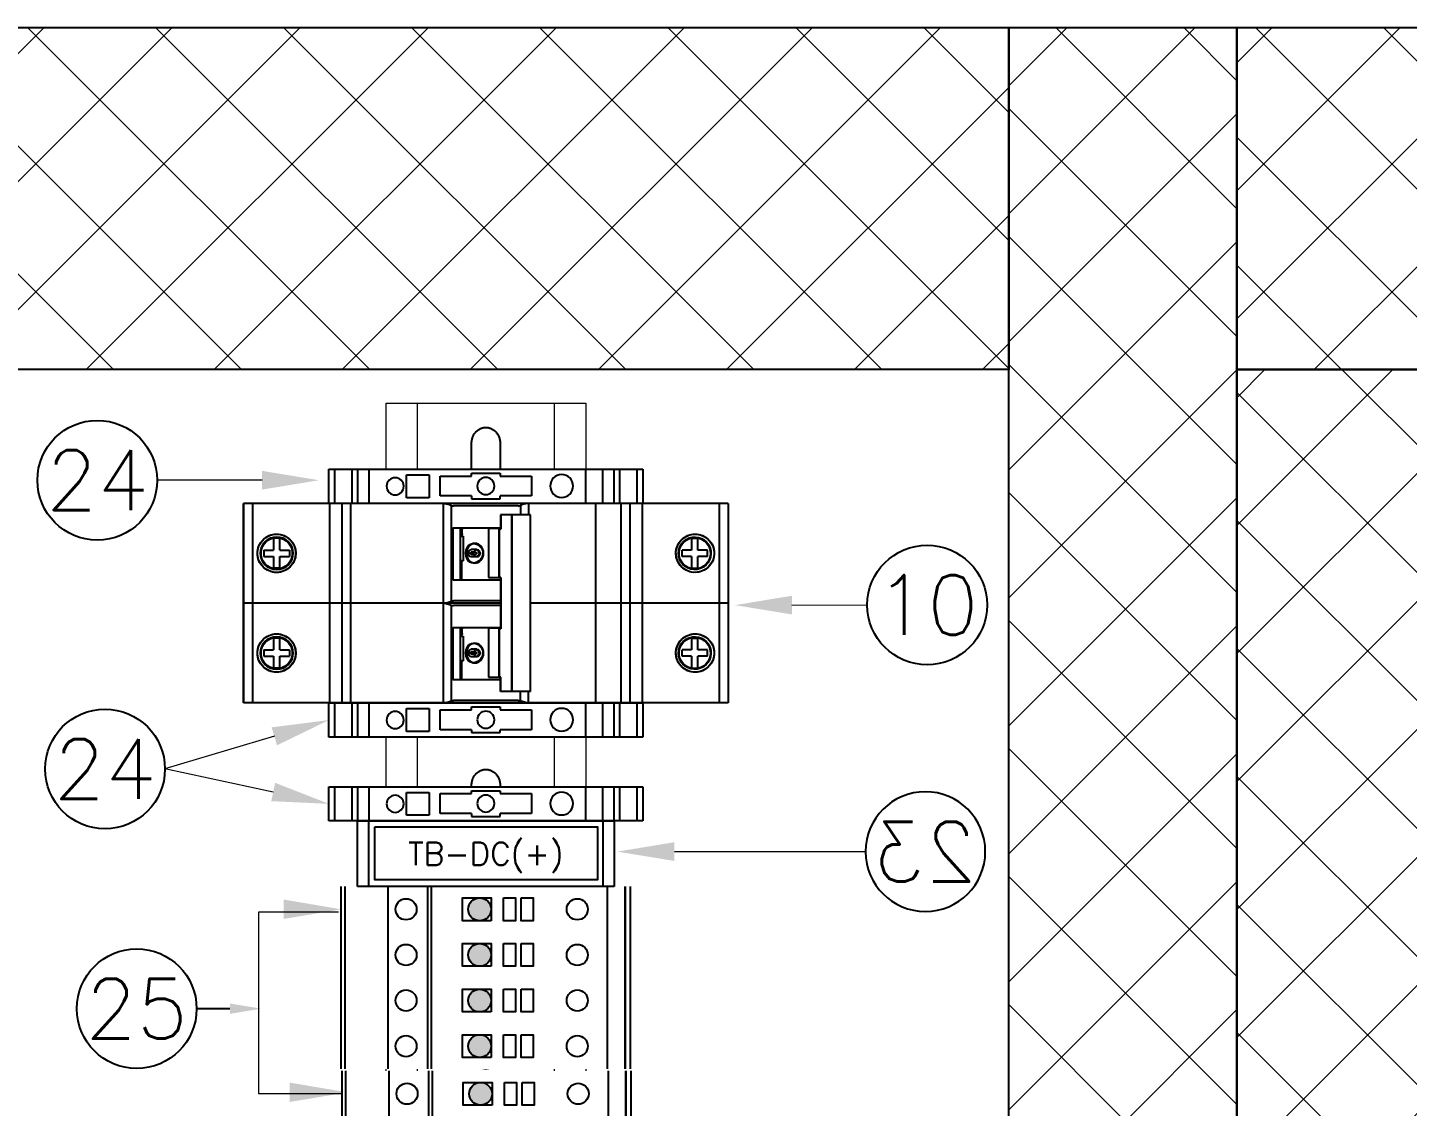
# Model space of a CAD drawing. Header units: millimetres. Extents: x 2205 to 3814, y 620 to 2277.
# Drawn here: x 3064.4 to 3306.3, y 1649.8 to 1839 of the extents above; entities that cross this region are included whole.
import ezdxf
from ezdxf import colors
from ezdxf.entities.mleader import LeaderData, LeaderLine
from ezdxf.enums import TextEntityAlignment as Align
from ezdxf.math import Vec2, Vec3

# ---------------------------------------------------------------- set-up
doc = ezdxf.new("R2010")
doc.units = ezdxf.units.MM
doc.set_wipeout_variables(frame=1)
doc.linetypes.add('Continuo', pattern=[0])
for name, color, linetype, lineweight in [('EL-achurados', 7, 'Continuous', 9), ('EL-componentes', 7, 'Continuous', 25), ('EL-Cotas', 7, 'Continuous', 18)]:
    doc.layers.add(name, color=color, linetype=linetype, lineweight=lineweight)
doc.styles.add('ROMANS', font='romans.shx', dxfattribs={"height": 14})
doc.styles.get("Standard").update_dxf_attribs({"font": 'arial.ttf'})

# ---------------------------------------------------------------- blocks, each defined once
blk = doc.blocks.new('*U30')
blk.add_wipeout([(1.79, 48.55), (243.43, 48.55), (243.43, 13.55), (1.79, 13.55)])
for points in [[(1.78, 48.55), (243.44, 48.55), (243.44, 13.55), (1.78, 13.55)], [(1.79, 43.05), (243.43, 43.05), (243.43, 19.05), (1.79, 19.05), (1.79, 31.05)]]:
    blk.add_lwpolyline(points, close=True)
at = {"layer": 'EL-componentes', "color": 7, "linetype": 'Continuous', "lineweight": 25}
for points in [[(15.76, 33.55), (12.29, 33.55), (8.82, 33.55), (6.04, 33.55), (6.04, 31.05), (6.04, 28.55), (8.82, 28.55), (12.29, 28.55), (15.76, 28.55), (17.37, 28.55), (18.17, 29.8), (18.97, 31.05), (18.17, 32.3), (17.37, 33.55), (15.76, 33.55)], [(35.76, 33.55), (32.29, 33.55), (28.82, 33.55), (26.04, 33.55), (26.04, 31.05), (26.04, 28.55), (28.82, 28.55), (32.29, 28.55), (35.76, 28.55), (37.37, 28.55), (38.17, 29.8), (38.97, 31.05), (38.17, 32.3), (37.37, 33.55), (35.76, 33.55)], [(55.76, 33.55), (52.29, 33.55), (48.82, 33.55), (46.04, 33.55), (46.04, 31.05), (46.04, 28.55), (48.82, 28.55), (52.29, 28.55), (55.76, 28.55), (57.37, 28.55), (58.17, 29.8), (58.97, 31.05), (58.17, 32.3), (57.37, 33.55), (55.76, 33.55)], [(75.76, 33.55), (72.29, 33.55), (68.82, 33.55), (66.04, 33.55), (66.04, 31.05), (66.04, 28.55), (68.82, 28.55), (72.29, 28.55), (75.76, 28.55), (77.37, 28.55), (78.17, 29.8), (78.97, 31.05), (78.17, 32.3), (77.37, 33.55), (75.76, 33.55)], [(95.76, 33.55), (92.29, 33.55), (88.82, 33.55), (86.04, 33.55), (86.04, 31.05), (86.04, 28.55), (88.82, 28.55), (92.29, 28.55), (95.76, 28.55), (97.37, 28.55), (98.17, 29.8), (98.97, 31.05), (98.17, 32.3), (97.37, 33.55), (95.76, 33.55)], [(115.76, 33.55), (112.29, 33.55), (108.82, 33.55), (106.04, 33.55), (106.04, 31.05), (106.04, 28.55), (108.82, 28.55), (112.29, 28.55), (115.76, 28.55), (117.37, 28.55), (118.17, 29.8), (118.97, 31.05), (118.17, 32.3), (117.37, 33.55), (115.76, 33.55)], [(135.76, 33.55), (132.29, 33.55), (128.82, 33.55), (126.04, 33.55), (126.04, 31.05), (126.04, 28.55), (128.82, 28.55), (132.29, 28.55), (135.76, 28.55), (137.37, 28.55), (138.17, 29.8), (138.97, 31.05), (138.17, 32.3), (137.37, 33.55), (135.76, 33.55)], [(155.76, 33.55), (152.29, 33.55), (148.82, 33.55), (146.04, 33.55), (146.04, 31.05), (146.04, 28.55), (148.82, 28.55), (152.29, 28.55), (155.76, 28.55), (157.37, 28.55), (158.17, 29.8), (158.97, 31.05), (158.17, 32.3), (157.37, 33.55), (155.76, 33.55)], [(175.76, 33.55), (172.29, 33.55), (168.82, 33.55), (166.04, 33.55), (166.04, 31.05), (166.04, 28.55), (168.82, 28.55), (172.29, 28.55), (175.76, 28.55), (177.37, 28.55), (178.17, 29.8), (178.97, 31.05), (178.17, 32.3), (177.37, 33.55), (175.76, 33.55)], [(195.76, 33.55), (192.29, 33.55), (188.82, 33.55), (186.04, 33.55), (186.04, 31.05), (186.04, 28.55), (188.82, 28.55), (192.29, 28.55), (195.76, 28.55), (197.37, 28.55), (198.17, 29.8), (198.97, 31.05), (198.17, 32.3), (197.37, 33.55), (195.76, 33.55)], [(215.76, 33.55), (212.29, 33.55), (208.82, 33.55), (206.04, 33.55), (206.04, 31.05), (206.04, 28.55), (208.82, 28.55), (212.29, 28.55), (215.76, 28.55), (217.37, 28.55), (218.17, 29.8), (218.97, 31.05), (218.17, 32.3), (217.37, 33.55), (215.76, 33.55)], [(235.76, 33.55), (232.29, 33.55), (228.82, 33.55), (226.04, 33.55), (226.04, 31.05), (226.04, 28.55), (228.82, 28.55), (232.29, 28.55), (235.76, 28.55), (237.37, 28.55), (238.17, 29.8), (238.97, 31.05), (238.17, 32.3), (237.37, 33.55), (235.76, 33.55)]]:
    blk.add_rational_spline(points, [1, 1, 1, 0.707107250279, 1, 0.707107250279, 1, 1, 1, 0.866024791583, 1, 0.866024791583, 1, 0.866024791583, 1], degree=2, knots=[0, 0, 0, 1, 1, 2.570795, 2.570795, 4.14159, 4.14159, 5.14159, 5.14159, 6.18879, 6.18879, 7.23599, 7.23599, 8.28319, 8.28319, 8.28319], dxfattribs=at)
blk = doc.blocks.new('1492-WFB424')
at = {"linetype": 'Continuous', "lineweight": 25}
blk.add_wipeout([(-25.34, 0), (-25.34, -8), (25.34, -8), (25.34, 0)], dxfattribs=at)
h = blk.add_hatch(color=1, dxfattribs=at)
h.dxf.hatch_style = 1
h.paths.add_polyline_path([(-3.08, -4, 1), (0.92, -4, 1)])
for p, q in [((-25.34, -8), (-25.34, 0)), ((-24.69, -8), (-24.69, 0)), ((-17.12, -8), (-17.12, 0)), ((-10.15, -8), (-10.15, 0)), ((-9.5, -8), (-9.5, 0)), ((21.35, -8), (21.35, 0)), ((24.41, -8), (24.41, 0)), ((24.46, -8), (24.46, 0)), ((25.34, -8), (25.34, 0))]:
    blk.add_line(p, q, dxfattribs=at)
for points in [[(0.92, -6), (-4.12, -6), (-4.12, -2), (0.92, -2)], [(3.12, -2), (5.21, -2), (5.21, -6), (3.12, -6)], [(6.21, -2), (8.29, -2), (8.29, -6), (6.21, -6)]]:
    blk.add_lwpolyline(points, close=True, dxfattribs=at)
for centre in [(-13.98, -4), (16.03, -4)]:
    blk.add_circle(centre, 1.85, dxfattribs=at)
at = {"color": 1, "linetype": 'Continuous', "lineweight": 25}
blk.add_circle((-1.08, -4), 2, dxfattribs=at)
blk = doc.blocks.new('1492-erl35')
at = {"color": 7, "linetype": 'Continuous', "lineweight": 20}
blk.add_wipeout([(0, -27.5), (6, -27.5), (6, 27.5), (0, 27.5)], dxfattribs=at).dxf.layer = 'EL-componentes'
at = {"layer": 'EL-componentes', "color": 7, "linetype": 'Continuous'}
for p, q in [((6, 27.5), (0, 27.5)), ((0, 27.5), (0, -27.5)), ((6, -27.5), (6, 27.5)), ((6, 26.5), (0, 26.5)), ((0, 23.5), (6, 23.5)), ((0, 22.5), (6, 22.5)), ((0, 20.5), (6, 20.5)), ((6, 17.5), (0, 17.5)), ((4.8, 8), (1.3, 8)), ((1.3, 8), (1.3, 2.5)), ((4.8, 2.5), (4.8, 8)), ((0.8, -2.5), (0.8, 2.5)), ((0.8, 2.5), (1.3, 2.5)), ((5.3, 2.5), (4.8, 2.5)), ((5.3, -2.5), (5.3, 2.5)), ((1.3, -2.5), (0.8, -2.5)), ((1.3, -2.5), (1.3, -8)), ((4.8, -8), (4.8, -2.5)), ((4.8, -8), (4.8, -2.5)), ((4.8, -2.5), (5.3, -2.5)), ((1.3, -8), (4.8, -8)), ((5, -9.91), (1, -9.91)), ((1, -9.91), (1, -13.91)), ((5, -13.91), (5, -9.91)), ((1, -13.91), (5, -13.91)), ((6, -20.5), (0, -20.5)), ((6, -22.5), (0, -22.5)), ((6, -23.5), (0, -23.5)), ((0, -26.5), (6, -26.5)), ((0, -27.5), (6, -27.5))]:
    blk.add_line(p, q, dxfattribs=at)
for centre, radius in [((3.05, 13.29), 2), ((3.05, 0), 1.5), ((3, -15.9), 1.5)]:
    blk.add_circle(centre, radius, dxfattribs=at)
blk = doc.blocks.new('1492-GM35')
at = {"linetype": 'Continuous'}
blk.add_wipeout([(-22.5, 0), (-22.5, -11.5), (22.5, -11.5), (22.5, 0)], dxfattribs=at).dxf.layer = 'EL-componentes'
at = {"layer": 'EL-componentes', "linetype": 'Continuous'}
for p, q in [((-22.5, -11.5), (-22.5, 0)), ((-22.5, 0), (22.5, 0)), ((-20.5, -11.5), (-20.5, 0)), ((20.5, 0), (20.5, -11.5)), ((22.5, 0), (22.5, -11.5)), ((22.5, -11.5), (-22.5, -11.5))]:
    blk.add_line(p, q, dxfattribs=at)
blk.add_lwpolyline([(-19.44, -1.03), (19.58, -1.03), (19.58, -10.35), (-19.44, -10.35)], close=True, dxfattribs=at)
blk = doc.blocks.new('S202 ABB')
at = {"color": 7, "linetype": 'Continuo', "lineweight": 25}
blk.add_wipeout([(-35, 42.5), (0, 42.5), (0, -42.5), (-35, -42.5)], dxfattribs=at).dxf.layer = 'EL-componentes'
at = {"layer": 'EL-componentes', "color": 7, "linetype": 'Continuo', "lineweight": 25}
for p, q in [((-35, 42.5), (-17.5, 42.5)), ((-35, 42.5), (-17.5, 42.5)), ((-17.5, 42.5), (-35, 42.5)), ((-35, -42.5), (-35, 42.5)), ((-17.5, -2.59), (-17.5, 42.5)), ((-17.5, 42.5), (0, 42.5)), ((-17.5, 42.5), (0, 42.5)), ((0, 42.5), (-17.5, 42.5)), ((-17.5, -2.59), (-17.5, 42.5)), ((0, -42.5), (0, 42.5)), ((-17.5, 40.89), (-35, 40.89)), ((-26.81, 38.9), (-26.81, 37.24)), ((-25.69, 38.9), (-26.81, 38.9)), ((-25.69, 38.9), (-25.69, 37.24)), ((0, 40.89), (-17.5, 40.89)), ((-9.31, 38.9), (-9.31, 37.24)), ((-8.19, 38.9), (-9.31, 38.9)), ((-8.19, 38.9), (-8.19, 37.24)), ((-26.81, 37.24), (-28.88, 37.24)), ((-28.88, 36.12), (-28.88, 37.24)), ((-23.62, 37.24), (-25.69, 37.24)), ((-23.62, 36.12), (-23.62, 37.24)), ((-9.31, 37.24), (-11.38, 37.24)), ((-11.38, 36.12), (-11.38, 37.24)), ((-6.12, 37.24), (-8.19, 37.24)), ((-6.12, 36.12), (-6.12, 37.24)), ((-28.88, 36.12), (-26.81, 36.12)), ((-26.81, 36.12), (-26.81, 34.45)), ((-25.69, 34.45), (-26.81, 34.45)), ((-25.69, 36.12), (-25.69, 34.45)), ((-25.69, 36.12), (-23.62, 36.12)), ((-11.38, 36.12), (-9.31, 36.12)), ((-9.31, 36.12), (-9.31, 34.45)), ((-8.19, 34.45), (-9.31, 34.45)), ((-8.19, 36.12), (-8.19, 34.45)), ((-8.19, 36.12), (-6.12, 36.12)), ((-17.5, 27.4), (-35, 27.4)), ((0, 27.4), (-17.5, 27.4)), ((-17.5, 25.24), (-35, 25.24)), ((0, 25.24), (-17.5, 25.24)), ((-17.5, 23.7), (-35, 23.7)), ((0, 23.7), (-17.5, 23.7)), ((-17.5, 7.49), (-35, 7.49)), ((0, 7.49), (-17.5, 7.49)), ((-17.86, 6.05), (-34.64, 6.05)), ((-34.57, 0), (-34.57, 5.68)), ((-30.91, 5.79), (-30.91, -2.59)), ((-21.76, 5.79), (-30.91, 5.79)), ((-21.76, 5.79), (-21.76, -2.59)), ((-17.93, 0), (-17.93, 5.68)), ((-0.36, 6.05), (-17.14, 6.05)), ((-17.07, 0), (-17.07, 5.68)), ((-13.41, 5.79), (-13.41, -2.59)), ((-4.26, 5.79), (-13.41, 5.79)), ((-4.26, 5.79), (-4.26, -2.59)), ((-0.43, 0), (-0.43, 5.68)), ((-21.76, 4.49), (-30.91, 4.49)), ((-30.91, 4.3), (-29.27, 4.3)), ((-30.91, 4.19), (-27.59, 4.19)), ((-29.27, 4.3), (-29.27, 4.49)), ((-29.27, 4.19), (-29.27, 4.3)), ((-27.98, 2.19), (-27.93, 2.53)), ((-27.93, 2.53), (-27.79, 2.83)), ((-27.82, 4.19), (-27.81, 4.49)), ((-27.79, 2.83), (-27.56, 3.08)), ((-27.59, 4.49), (-27.59, 4)), ((-23.27, 4), (-27.59, 4)), ((-27.56, 3.08), (-27.21, 3.3)), ((-27.21, 3.3), (-26.77, 3.44)), ((-26.9, 2.55), (-26.84, 2.76)), ((-26.9, 1.81), (-26.9, 2.55)), ((-26.84, 2.76), (-26.68, 2.93)), ((-26.77, 3.44), (-26.21, 3.49)), ((-26.68, 2.93), (-26.42, 3.03)), ((-26.47, 2.55), (-26.43, 2.64)), ((-26.47, 1.81), (-26.47, 2.55)), ((-26.43, 2.64), (-26.33, 2.71)), ((-26.42, 3.03), (-26.08, 3.03)), ((-26.33, 2.71), (-26.16, 2.71)), ((-26.21, 3.49), (-25.73, 3.44)), ((-26.16, 2.71), (-26.06, 2.63)), ((-26.08, 3.03), (-25.82, 2.93)), ((-26.06, 2.63), (-26.03, 2.55)), ((-26.03, 1.81), (-26.03, 2.55)), ((-25.82, 2.93), (-25.66, 2.76)), ((-25.73, 3.44), (-25.29, 3.3)), ((-25.66, 2.76), (-25.6, 2.55)), ((-25.6, 1.81), (-25.6, 2.55)), ((-25.29, 3.3), (-24.94, 3.08)), ((-24.94, 3.08), (-24.71, 2.83)), ((-24.71, 2.83), (-24.57, 2.53)), ((-24.57, 2.53), (-24.52, 2.19)), ((-23.27, 4.49), (-23.27, 4)), ((-23.25, 4.28), (-23.27, 4.31)), ((-23.27, 4.31), (-23.27, 4.31)), ((-23.11, 4.2), (-23.25, 4.28)), ((-22.84, 4.14), (-23.11, 4.2)), ((-22.84, 4.14), (-21.76, 4.14)), ((-4.26, 4.49), (-13.41, 4.49)), ((-13.41, 4.3), (-11.77, 4.3)), ((-13.41, 4.19), (-10.09, 4.19)), ((-11.77, 4.3), (-11.77, 4.49)), ((-11.77, 4.19), (-11.77, 4.3)), ((-10.48, 2.19), (-10.43, 2.53)), ((-10.43, 2.53), (-10.29, 2.83)), ((-10.32, 4.19), (-10.31, 4.49)), ((-10.29, 2.83), (-10.06, 3.08)), ((-10.09, 4.49), (-10.09, 4)), ((-5.77, 4), (-10.09, 4)), ((-10.06, 3.08), (-9.71, 3.3)), ((-9.71, 3.3), (-9.27, 3.44)), ((-9.4, 2.55), (-9.34, 2.76)), ((-9.4, 1.81), (-9.4, 2.55)), ((-9.34, 2.76), (-9.18, 2.93)), ((-9.27, 3.44), (-8.71, 3.49)), ((-9.18, 2.93), (-8.92, 3.03)), ((-8.97, 2.55), (-8.93, 2.64)), ((-8.97, 1.81), (-8.97, 2.55)), ((-8.93, 2.64), (-8.83, 2.71)), ((-8.92, 3.03), (-8.58, 3.03)), ((-8.83, 2.71), (-8.66, 2.71)), ((-8.71, 3.49), (-8.23, 3.44)), ((-8.66, 2.71), (-8.56, 2.63)), ((-8.58, 3.03), (-8.32, 2.93)), ((-8.56, 2.63), (-8.53, 2.55)), ((-8.53, 1.81), (-8.53, 2.55)), ((-8.32, 2.93), (-8.16, 2.76)), ((-8.23, 3.44), (-7.79, 3.3)), ((-8.16, 2.76), (-8.1, 2.55)), ((-8.1, 1.81), (-8.1, 2.55)), ((-7.79, 3.3), (-7.44, 3.08)), ((-7.44, 3.08), (-7.21, 2.83)), ((-7.21, 2.83), (-7.07, 2.53)), ((-7.07, 2.53), (-7.02, 2.19)), ((-5.77, 4.49), (-5.77, 4)), ((-5.75, 4.28), (-5.77, 4.31)), ((-5.77, 4.31), (-5.77, 4.31)), ((-5.61, 4.2), (-5.75, 4.28)), ((-5.34, 4.14), (-5.61, 4.2)), ((-5.34, 4.14), (-4.26, 4.14)), ((-34.57, -5.68), (-34.57, 0)), ((-27.97, 2.05), (-27.98, 2.19)), ((-27.88, 1.69), (-27.97, 2.05)), ((-27.66, 1.28), (-27.88, 1.69)), ((-27.34, 0.93), (-27.66, 1.28)), ((-26.92, 0.67), (-27.34, 0.93)), ((-26.9, 1.56), (-26.9, 1.81)), ((-26.89, 1.7), (-26.9, 1.81)), ((-26.78, 1.46), (-26.89, 1.7)), ((-26.45, 0.55), (-26.84, 0.67)), ((-26.58, 1.28), (-26.78, 1.46)), ((-26.33, 1.19), (-26.58, 1.28)), ((-26.45, 1.74), (-26.47, 1.81)), ((-26.36, 1.64), (-26.45, 1.74)), ((-26.04, 0.52), (-26.45, 0.55)), ((-26.2, 1.61), (-26.36, 1.64)), ((-26.05, 1.22), (-26.33, 1.19)), ((-26.08, 1.69), (-26.2, 1.61)), ((-26.03, 1.81), (-26.08, 1.69)), ((-25.82, 1.35), (-26.05, 1.22)), ((-25.64, 0.61), (-26.04, 0.52)), ((-25.66, 1.56), (-25.82, 1.35)), ((-25.36, 0.78), (-25.73, 0.61)), ((-25.6, 1.81), (-25.66, 1.56)), ((-25.6, 1.56), (-25.6, 1.81)), ((-24.99, 1.09), (-25.36, 0.78)), ((-24.71, 1.48), (-24.99, 1.09)), ((-24.57, 1.83), (-24.71, 1.48)), ((-24.52, 2.19), (-24.57, 1.83)), ((-17.93, -2.59), (-17.93, 0)), ((-17.07, -2.59), (-17.07, 0)), ((-10.47, 2.05), (-10.48, 2.19)), ((-10.38, 1.69), (-10.47, 2.05)), ((-10.16, 1.28), (-10.38, 1.69)), ((-9.84, 0.93), (-10.16, 1.28)), ((-9.42, 0.67), (-9.84, 0.93)), ((-9.4, 1.56), (-9.4, 1.81)), ((-9.39, 1.7), (-9.4, 1.81)), ((-9.28, 1.46), (-9.39, 1.7)), ((-8.95, 0.55), (-9.34, 0.67)), ((-9.08, 1.28), (-9.28, 1.46)), ((-8.83, 1.19), (-9.08, 1.28)), ((-8.95, 1.74), (-8.97, 1.81)), ((-8.86, 1.64), (-8.95, 1.74)), ((-8.54, 0.52), (-8.95, 0.55)), ((-8.7, 1.61), (-8.86, 1.64)), ((-8.55, 1.22), (-8.83, 1.19)), ((-8.58, 1.69), (-8.7, 1.61)), ((-8.53, 1.81), (-8.58, 1.69)), ((-8.32, 1.35), (-8.55, 1.22)), ((-8.14, 0.61), (-8.54, 0.52)), ((-8.16, 1.56), (-8.32, 1.35)), ((-7.86, 0.78), (-8.23, 0.61)), ((-8.1, 1.81), (-8.16, 1.56)), ((-8.1, 1.56), (-8.1, 1.81)), ((-7.49, 1.09), (-7.86, 0.78)), ((-7.21, 1.48), (-7.49, 1.09)), ((-7.07, 1.83), (-7.21, 1.48)), ((-7.02, 2.19), (-7.07, 1.83)), ((-0.43, -2.59), (-0.43, 0)), ((-0.43, -5.68), (-0.43, 0)), ((-30.48, -0.49), (-30.48, -2.38)), ((-21.85, -0.49), (-30.48, -0.49)), ((-30.48, -2.59), (-30.48, -2.28)), ((-22.02, -2.28), (-30.48, -2.28)), ((-30.48, -2.65), (-30.48, -2.34)), ((-22.02, -2.34), (-30.48, -2.34)), ((-30.48, -2.59), (-30.48, -2.38)), ((-22.02, -2.59), (-22.02, -2.28)), ((-22.02, -2.65), (-22.02, -2.34)), ((-21.85, -2.38), (-22.02, -2.38)), ((-21.85, -0.49), (-21.85, -2.38)), ((-21.85, -2.59), (-21.85, -2.38)), ((-12.98, -0.49), (-12.98, -2.38)), ((-4.35, -0.49), (-12.98, -0.49)), ((-12.98, -2.59), (-12.98, -2.28)), ((-4.52, -2.28), (-12.98, -2.28)), ((-12.98, -2.65), (-12.98, -2.34)), ((-4.52, -2.34), (-12.98, -2.34)), ((-12.98, -2.59), (-12.98, -2.38)), ((-4.52, -2.59), (-4.52, -2.28)), ((-4.52, -2.65), (-4.52, -2.34)), ((-4.35, -2.38), (-4.52, -2.38)), ((-4.35, -0.49), (-4.35, -2.38)), ((-4.35, -2.59), (-4.35, -2.38)), ((-32.98, -4.49), (-32.98, -2.59)), ((-32.98, -2.59), (-30.48, -2.59)), ((-32.98, -4.55), (-32.98, -2.65)), ((-32.98, -2.65), (-30.48, -2.65)), ((-32.98, -4.56), (-32.98, -4.49)), ((-2.02, -4.49), (-32.98, -4.49)), ((-32.98, -7.86), (-32.98, -4.55)), ((-2.02, -4.55), (-32.98, -4.55)), ((-12.98, -2.59), (-22.02, -2.59)), ((-12.98, -2.65), (-22.02, -2.65)), ((-2.02, -2.59), (-4.52, -2.59)), ((-2.02, -2.59), (-4.52, -2.59)), ((-2.02, -2.59), (-4.52, -2.59)), ((-2.02, -2.65), (-4.52, -2.65)), ((-2.02, -2.65), (-4.52, -2.65)), ((-2.02, -4.49), (-2.02, -2.59)), ((-2.02, -4.56), (-2.02, -4.49)), ((-2.02, -7.86), (-2.02, -4.55)), ((-35, -7.49), (-34.94, -6.94)), ((-34.94, -6.94), (-34.78, -6.39)), ((-34.78, -6.39), (-34.64, -6.05)), ((-0.22, -6.39), (-0.36, -6.05)), ((-0.06, -6.94), (-0.22, -6.39)), ((-35, -7.49), (-32.98, -7.49)), ((-32.98, -7.86), (-2.02, -7.86)), ((-17.5, -42.5), (-17.5, -7.86)), ((-17.5, -42.5), (-17.5, -7.86)), ((0, -7.49), (-2.02, -7.49)), ((-17.5, -19.2), (-35, -19.2)), ((0, -19.2), (-17.5, -19.2)), ((-17.5, -23.7), (-35, -23.7)), ((0, -23.7), (-17.5, -23.7)), ((-17.5, -25.24), (-35, -25.24)), ((0, -25.24), (-17.5, -25.24)), ((-17.5, -27.4), (-35, -27.4)), ((0, -27.4), (-17.5, -27.4)), ((-26.81, -36.07), (-28.88, -36.07)), ((-28.88, -36.07), (-28.88, -37.19)), ((-26.81, -36.07), (-26.81, -34.41)), ((-26.81, -34.41), (-25.69, -34.41)), ((-25.69, -36.07), (-25.69, -34.41)), ((-23.62, -36.07), (-25.69, -36.07)), ((-23.62, -36.07), (-23.62, -37.19)), ((-9.31, -36.07), (-11.38, -36.07)), ((-11.38, -36.07), (-11.38, -37.19)), ((-9.31, -36.07), (-9.31, -34.41)), ((-9.31, -34.41), (-8.19, -34.41)), ((-8.19, -36.07), (-8.19, -34.41)), ((-6.12, -36.07), (-8.19, -36.07)), ((-6.12, -36.07), (-6.12, -37.19)), ((-28.88, -37.19), (-26.81, -37.19)), ((-26.81, -38.86), (-26.81, -37.19)), ((-25.69, -37.19), (-23.62, -37.19)), ((-25.69, -38.86), (-25.69, -37.19)), ((-11.38, -37.19), (-9.31, -37.19)), ((-9.31, -38.86), (-9.31, -37.19)), ((-8.19, -37.19), (-6.12, -37.19)), ((-8.19, -38.86), (-8.19, -37.19)), ((-17.5, -40.9), (-35, -40.9)), ((-26.81, -38.86), (-25.69, -38.86)), ((0, -40.9), (-17.5, -40.9)), ((-9.31, -38.86), (-8.19, -38.86)), ((-17.5, -42.5), (-35, -42.5)), ((-17.5, -42.5), (-35, -42.5)), ((0, -42.5), (-17.5, -42.5)), ((0, -42.5), (-17.5, -42.5))]:
    blk.add_line(p, q, dxfattribs=at)
for centre, radius in [((-26.25, 36.69), 3.36), ((-26.25, 36.67), 2.85), ((-26.25, 36.67), 2.8), ((-26.25, 36.68), 2.76), ((-8.75, 36.69), 3.36), ((-8.75, 36.67), 2.85), ((-8.75, 36.67), 2.8), ((-8.75, 36.68), 2.76), ((-26.25, -36.69), 3.36), ((-26.25, -36.63), 2.84), ((-26.25, -36.63), 2.8), ((-8.75, -36.69), 3.36), ((-8.75, -36.63), 2.84), ((-8.75, -36.63), 2.8), ((-26.25, -36.63), 2.76), ((-8.75, -36.63), 2.76)]:
    blk.add_circle(centre, radius, dxfattribs=at)
for centre, major_axis, ratio in [((-26.25, 1.93), (-1.73, 0), 0.861664), ((-26.25, 2.3), (-0.216, 0), 0.864234), ((-8.75, 1.93), (-1.73, 0), 0.861664), ((-8.75, 2.3), (-0.216, 0), 0.864234), ((-26.25, 1.56), (-0.647, 0), 0.862115), ((-8.75, 1.56), (-0.647, 0), 0.862115)]:
    blk.add_ellipse(centre, major_axis=major_axis, ratio=ratio, dxfattribs=at)
for points in [[(-29.6, 37.03), (-29.41, 38.88), (-27.77, 40.23), (-25.92, 40.04)], [(-28.73, 37.89), (-28.06, 39.26), (-26.41, 39.83), (-25.04, 39.16)], [(-25.92, 40.04), (-24.07, 39.85), (-22.72, 38.2), (-22.9, 36.36)], [(-25.04, 39.16), (-23.67, 38.48), (-23.1, 36.83), (-23.77, 35.46)], [(-12.1, 37.03), (-11.91, 38.88), (-10.27, 40.23), (-8.42, 40.04)], [(-11.23, 37.89), (-10.56, 39.26), (-8.91, 39.83), (-7.54, 39.16)], [(-8.42, 40.04), (-6.57, 39.85), (-5.22, 38.2), (-5.4, 36.36)], [(-7.54, 39.16), (-6.17, 38.48), (-5.6, 36.83), (-6.27, 35.46)], [(-26.58, 33.35), (-28.43, 33.53), (-29.78, 35.18), (-29.6, 37.03)], [(-27.46, 34.2), (-28.83, 34.87), (-29.4, 36.52), (-28.73, 37.89)], [(-22.9, 36.36), (-23.09, 34.51), (-24.73, 33.16), (-26.58, 33.35)], [(-9.08, 33.35), (-10.93, 33.53), (-12.28, 35.18), (-12.1, 37.03)], [(-9.96, 34.2), (-11.33, 34.87), (-11.9, 36.52), (-11.23, 37.89)], [(-5.4, 36.36), (-5.59, 34.51), (-7.23, 33.16), (-9.08, 33.35)], [(-23.77, 35.46), (-24.44, 34.09), (-26.09, 33.53), (-27.46, 34.2)], [(-6.27, 35.46), (-6.94, 34.09), (-8.59, 33.53), (-9.96, 34.2)], [(-35, 7.49), (-35, 7.49), (-34.94, 6.94), (-34.94, 6.94)], [(-17.5, 7.49), (-17.5, 7.49), (-17.56, 6.94), (-17.56, 6.94)], [(-17.5, 7.49), (-17.5, 7.49), (-17.44, 6.94), (-17.44, 6.94)], [(0, 7.49), (0, 7.49), (-0.06, 6.94), (-0.06, 6.94)], [(-34.94, 6.94), (-34.94, 6.94), (-34.78, 6.39), (-34.78, 6.39)], [(-34.78, 6.39), (-34.78, 6.39), (-34.64, 6.05), (-34.64, 6.05)], [(-34.64, 6.05), (-34.59, 5.93), (-34.57, 5.81), (-34.57, 5.68)], [(-17.86, 6.05), (-17.91, 5.93), (-17.93, 5.81), (-17.93, 5.68)], [(-17.72, 6.39), (-17.72, 6.39), (-17.86, 6.05), (-17.86, 6.05)], [(-17.56, 6.94), (-17.56, 6.94), (-17.72, 6.39), (-17.72, 6.39)], [(-17.44, 6.94), (-17.44, 6.94), (-17.28, 6.39), (-17.28, 6.39)], [(-17.28, 6.39), (-17.28, 6.39), (-17.14, 6.05), (-17.14, 6.05)], [(-17.14, 6.05), (-17.09, 5.93), (-17.07, 5.81), (-17.07, 5.68)], [(-0.36, 6.05), (-0.41, 5.93), (-0.43, 5.81), (-0.43, 5.68)], [(-0.22, 6.39), (-0.22, 6.39), (-0.36, 6.05), (-0.36, 6.05)], [(-0.06, 6.94), (-0.06, 6.94), (-0.22, 6.39), (-0.22, 6.39)], [(-27.6, 4.19), (-27.59, 4.23), (-27.59, 4.27), (-27.59, 4.31)], [(-21.98, 4.49), (-22.18, 4.4), (-22.37, 4.28), (-22.54, 4.14)], [(-21.76, 4.29), (-21.88, 4.25), (-21.98, 4.2), (-22.09, 4.14)], [(-10.1, 4.19), (-10.09, 4.23), (-10.09, 4.27), (-10.09, 4.31)], [(-4.48, 4.49), (-4.68, 4.4), (-4.87, 4.28), (-5.04, 4.14)], [(-4.26, 4.29), (-4.38, 4.25), (-4.48, 4.2), (-4.59, 4.14)], [(-34.57, -5.68), (-34.57, -5.81), (-34.59, -5.93), (-34.64, -6.05)], [(-34.64, -6.05), (-34.64, -6.05), (-32.98, -6.05), (-32.98, -6.05)], [(-0.36, -6.05), (-0.36, -6.05), (-2.02, -6.05), (-2.02, -6.05)], [(-0.43, -5.68), (-0.43, -5.81), (-0.41, -5.93), (-0.36, -6.05)], [(-29.22, -35.12), (-28.36, -33.48), (-26.32, -32.85), (-24.68, -33.72)], [(-28.93, -35.96), (-28.56, -34.49), (-27.06, -33.59), (-25.58, -33.96)], [(-27.74, -34.21), (-26.4, -33.39), (-24.65, -33.81), (-23.82, -35.15)], [(-24.68, -33.72), (-23.04, -34.59), (-22.41, -36.62), (-23.28, -38.27)], [(-11.72, -35.12), (-10.86, -33.48), (-8.82, -32.85), (-7.18, -33.72)], [(-11.43, -35.96), (-11.06, -34.49), (-9.56, -33.59), (-8.08, -33.96)], [(-10.24, -34.21), (-8.9, -33.39), (-7.15, -33.81), (-6.32, -35.15)], [(-7.18, -33.72), (-5.54, -34.59), (-4.91, -36.62), (-5.78, -38.27)], [(-27.82, -39.67), (-29.46, -38.8), (-30.09, -36.76), (-29.22, -35.12)], [(-28.68, -38.12), (-29.5, -36.78), (-29.08, -35.03), (-27.74, -34.21)], [(-26.92, -39.31), (-28.4, -38.94), (-29.3, -37.44), (-28.93, -35.96)], [(-25.58, -33.96), (-24.1, -34.33), (-23.2, -35.83), (-23.57, -37.3)], [(-23.82, -35.15), (-23, -36.49), (-23.42, -38.24), (-24.76, -39.06)], [(-24.03, -34.93), (-23.08, -36.15), (-23.31, -37.91), (-24.54, -38.85)], [(-10.32, -39.67), (-11.96, -38.8), (-12.59, -36.76), (-11.72, -35.12)], [(-11.18, -38.12), (-12, -36.78), (-11.58, -35.03), (-10.24, -34.21)], [(-9.42, -39.31), (-10.9, -38.94), (-11.8, -37.44), (-11.43, -35.96)], [(-8.08, -33.96), (-6.6, -34.33), (-5.7, -35.83), (-6.07, -37.3)], [(-6.32, -35.15), (-5.5, -36.49), (-5.92, -38.24), (-7.26, -39.06)], [(-6.53, -34.93), (-5.58, -36.15), (-5.81, -37.91), (-7.04, -38.85)], [(-24.76, -39.06), (-26.1, -39.88), (-27.85, -39.46), (-28.68, -38.12)], [(-24.54, -38.85), (-25.76, -39.8), (-27.52, -39.57), (-28.47, -38.34)], [(-23.28, -38.27), (-24.14, -39.91), (-26.18, -40.54), (-27.82, -39.67)], [(-23.57, -37.3), (-23.94, -38.78), (-25.44, -39.68), (-26.92, -39.31)], [(-7.26, -39.06), (-8.6, -39.88), (-10.35, -39.46), (-11.18, -38.12)], [(-7.04, -38.85), (-8.26, -39.8), (-10.02, -39.57), (-10.97, -38.34)], [(-5.78, -38.27), (-6.64, -39.91), (-8.68, -40.54), (-10.32, -39.67)], [(-6.07, -37.3), (-6.44, -38.78), (-7.94, -39.68), (-9.42, -39.31)]]:
    blk.add_open_spline(points, degree=3, dxfattribs=at)
for points, knots in [([(-29.1, 36.67), (-29.1, 38.25), (-27.82, 39.52), (-26.25, 39.52), (-24.68, 39.52), (-23.4, 38.25), (-23.4, 36.67), (-23.4, 35.1), (-24.68, 33.83), (-26.25, 33.83), (-27.82, 33.83), (-29.1, 35.1), (-29.1, 36.67)], [0, 0, 0, 0, 1, 1, 1, 2, 2, 2, 3, 3, 3, 4, 4, 4, 4]), ([(-29.05, 36.67), (-29.05, 38.23), (-27.8, 39.48), (-26.25, 39.48), (-24.7, 39.48), (-23.45, 38.23), (-23.45, 36.67), (-23.45, 35.13), (-24.7, 33.87), (-26.25, 33.87), (-27.8, 33.87), (-29.05, 35.13), (-29.05, 36.67)], [0, 0, 0, 0, 1, 1, 1, 2, 2, 2, 3, 3, 3, 4, 4, 4, 4]), ([(-11.6, 36.67), (-11.6, 38.25), (-10.32, 39.52), (-8.75, 39.52), (-7.18, 39.52), (-5.9, 38.25), (-5.9, 36.67), (-5.9, 35.1), (-7.18, 33.83), (-8.75, 33.83), (-10.32, 33.83), (-11.6, 35.1), (-11.6, 36.67)], [0, 0, 0, 0, 1, 1, 1, 2, 2, 2, 3, 3, 3, 4, 4, 4, 4]), ([(-11.55, 36.67), (-11.55, 38.23), (-10.3, 39.48), (-8.75, 39.48), (-7.2, 39.48), (-5.95, 38.23), (-5.95, 36.67), (-5.95, 35.13), (-7.2, 33.87), (-8.75, 33.87), (-10.3, 33.87), (-11.55, 35.13), (-11.55, 36.67)], [0, 0, 0, 0, 1, 1, 1, 2, 2, 2, 3, 3, 3, 4, 4, 4, 4]), ([(-27.98, 1.93), (-27.98, 2.75), (-27.2, 3.41), (-26.25, 3.41), (-25.3, 3.41), (-24.52, 2.75), (-24.52, 1.93), (-24.52, 1.1), (-25.3, 0.44), (-26.25, 0.44), (-27.2, 0.44), (-27.98, 1.1), (-27.98, 1.93)], [0, 0, 0, 0, 1, 1, 1, 2, 2, 2, 3, 3, 3, 4, 4, 4, 4]), ([(-26.47, 2.3), (-26.47, 2.4), (-26.37, 2.48), (-26.25, 2.48), (-26.13, 2.48), (-26.03, 2.4), (-26.03, 2.3), (-26.03, 2.2), (-26.13, 2.11), (-26.25, 2.11), (-26.37, 2.11), (-26.47, 2.2), (-26.47, 2.3)], [0, 0, 0, 0, 1, 1, 1, 2, 2, 2, 3, 3, 3, 4, 4, 4, 4]), ([(-10.48, 1.93), (-10.48, 2.75), (-9.7, 3.41), (-8.75, 3.41), (-7.8, 3.41), (-7.02, 2.75), (-7.02, 1.93), (-7.02, 1.1), (-7.8, 0.44), (-8.75, 0.44), (-9.7, 0.44), (-10.48, 1.1), (-10.48, 1.93)], [0, 0, 0, 0, 1, 1, 1, 2, 2, 2, 3, 3, 3, 4, 4, 4, 4]), ([(-8.97, 2.3), (-8.97, 2.4), (-8.87, 2.48), (-8.75, 2.48), (-8.63, 2.48), (-8.53, 2.4), (-8.53, 2.3), (-8.53, 2.2), (-8.63, 2.11), (-8.75, 2.11), (-8.87, 2.11), (-8.97, 2.2), (-8.97, 2.3)], [0, 0, 0, 0, 1, 1, 1, 2, 2, 2, 3, 3, 3, 4, 4, 4, 4]), ([(-28.47, -38.34), (-29.42, -37.12), (-29.19, -35.36), (-27.96, -34.41), (-26.74, -33.47), (-24.98, -33.7), (-24.03, -34.93)], [0, 0, 0, 0, 1, 1, 1, 2, 2, 2, 2]), ([(-10.97, -38.34), (-11.92, -37.12), (-11.69, -35.36), (-10.46, -34.41), (-9.24, -33.47), (-7.48, -33.7), (-6.53, -34.93)], [0, 0, 0, 0, 1, 1, 1, 2, 2, 2, 2])]:
    blk.add_open_spline(points, degree=3, knots=knots, dxfattribs=at)
blk = doc.blocks.new('_TagCircle')
at = {"linetype": 'Continuous', "transparency": 16777216}
blk.add_wipeout([(-0.094, 3), (-0.282, 2.988), (-0.47, 2.965), (-0.655, 2.929), (-0.837, 2.882), (-1.017, 2.824), (-1.192, 2.755), (-1.363, 2.674), (-1.528, 2.584), (-1.687, 2.482), (-1.84, 2.372), (-1.985, 2.251), (-2.122, 2.122), (-2.251, 1.985), (-2.372, 1.84), (-2.482, 1.687), (-2.584, 1.528), (-2.674, 1.363), (-2.755, 1.192), (-2.824, 1.017), (-2.882, 0.837), (-2.929, 0.655), (-2.965, 0.47), (-2.988, 0.282), (-3, 0.094), (-3, -0.094), (-2.988, -0.282), (-2.965, -0.47), (-2.929, -0.655), (-2.882, -0.837), (-2.824, -1.017), (-2.755, -1.192), (-2.674, -1.363), (-2.584, -1.528), (-2.482, -1.687), (-2.372, -1.84), (-2.251, -1.985), (-2.122, -2.122), (-1.985, -2.251), (-1.84, -2.372), (-1.687, -2.482), (-1.528, -2.584), (-1.363, -2.674), (-1.192, -2.755), (-1.017, -2.824), (-0.837, -2.882), (-0.655, -2.929), (-0.47, -2.965), (-0.282, -2.988), (-0.094, -3), (0, -3), (0.094, -3), (0.282, -2.988), (0.47, -2.965), (0.655, -2.929), (0.837, -2.882), (1.017, -2.824), (1.192, -2.755), (1.363, -2.674), (1.528, -2.584), (1.687, -2.482), (1.84, -2.372), (1.985, -2.251), (1.985, -2.251), (2.122, -2.122), (2.251, -1.985), (2.372, -1.84), (2.482, -1.687), (2.584, -1.528), (2.674, -1.363), (2.755, -1.192), (2.824, -1.017), (2.882, -0.837), (2.929, -0.655), (2.965, -0.47), (2.988, -0.282), (3, 0), (3, 0.094), (2.988, 0.282), (2.976, 0.376), (2.965, 0.47), (2.929, 0.655), (2.882, 0.837), (2.824, 1.017), (2.755, 1.192), (2.674, 1.363), (2.584, 1.528), (2.482, 1.687), (2.372, 1.84), (2.251, 1.985), (2.122, 2.122), (1.985, 2.251), (1.84, 2.372), (1.687, 2.482), (1.548, 2.584), (1.363, 2.674), (1.192, 2.755), (1.017, 2.824), (0.837, 2.882), (0.655, 2.929), (0.47, 2.965), (0.282, 2.988), (0.094, 3)], dxfattribs=at)
at = {"color": 0, "linetype": 'ByBlock', "lineweight": -2, "transparency": 16777216}
blk.add_circle((0, 0), 3, dxfattribs=at)
at = {"layer": 'EL-Cotas', "color": 0, "transparency": 16777216, "style": 'ROMANS'}
blk.add_attdef('#', text='', height=3, dxfattribs=at).set_placement((0, -1.5), align=Align.CENTER)
blk = doc.blocks.new('*U33')
at = {"layer": 'EL-achurados'}
h = blk.add_hatch(dxfattribs=at)
h.set_pattern_fill('ANSI37', color=256, scale=5)
h.set_pattern_definition([(45, (-3422.44, -362.605), (-11.22532, 11.22532), []), (135, (-3422.44, -362.605), (-11.22532, -11.22532), [])])
h.paths.add_polyline_path([(0, 0), (174.5, 0), (174.5, -60), (0, -60)])
at = {"layer": 'EL-componentes'}
blk.add_lwpolyline([(0, 0), (174.5, 0), (174.5, -60), (0, -60)], close=True, dxfattribs=at)
blk = doc.blocks.new('*U38')
at = {"layer": 'EL-achurados'}
h = blk.add_hatch(dxfattribs=at)
h.set_pattern_fill('ANSI37', color=256, scale=5)
h.set_pattern_definition([(45, (-3556.94, -1282.605), (-11.22532, 11.22532), []), (135, (-3556.94, -1282.605), (-11.22532, -11.22532), [])])
h.paths.add_polyline_path([(0, 0), (40, 0), (40, -980), (0, -980)])
at = {"layer": 'EL-componentes'}
blk.add_lwpolyline([(0, 0), (40, 0), (40, -980), (0, -980)], close=True, dxfattribs=at)
blk = doc.blocks.new('*U39')
at = {"layer": 'EL-achurados'}
h = blk.add_hatch(dxfattribs=at)
h.set_pattern_fill('ANSI37', color=256, scale=5)
h.set_pattern_definition([(45, (-3296.94, -362.605), (-11.22532, 11.22532), []), (135, (-3296.94, -362.605), (-11.22532, -11.22532), [])])
h.paths.add_polyline_path([(0, 0), (300, 0), (300, -60), (0, -60)])
at = {"layer": 'EL-componentes'}
blk.add_lwpolyline([(0, 0), (300, 0), (300, -60), (0, -60)], close=True, dxfattribs=at)
blk = doc.blocks.new('*U42')
at = {"layer": 'EL-achurados'}
h = blk.add_hatch(dxfattribs=at)
h.set_pattern_fill('ANSI37', color=256, scale=5)
h.set_pattern_definition([(45, (-3536.94, -1222.605), (-11.22532, 11.22532), []), (135, (-3536.94, -1222.605), (-11.22532, -11.22532), [])])
h.paths.add_polyline_path([(0, 0), (60, 0), (60, -920), (0, -920)])
at = {"layer": 'EL-componentes'}
blk.add_lwpolyline([(0, 0), (60, 0), (60, -920), (0, -920)], close=True, dxfattribs=at)

msp = doc.modelspace()

# ---------------------------------------------------------------- linework, layer by layer
at = {"layer": 'EL-Cotas', "color": 7, "linetype": 'Continuous', "lineweight": 5}
msp.add_solid([(3110.311, 1650.564), (3120.441, 1652.253), (3110.311, 1653.969)], dxfattribs=at)

# ---------------------------------------------------------------- block references
at = {"color": 1, "linetype": 'Continuous', "lineweight": 25}
for name, p in [('*U33', (3061.889, 1839.036)), ('*U38', (3236.389, 1839.036)), ('*U42', (3276.389, 1779.036))]:
    msp.add_blockref(name, p, dxfattribs=at)
at = {"linetype": 'Continuous', "lineweight": 25}
msp.add_blockref('*U39', (3276.389, 1839.036), dxfattribs=at)
at = {"layer": 'EL-Cotas', "color": 7, "linetype": 'Continuous', "lineweight": 5, "ltscale": 0.1, "rotation": 270}
msp.add_blockref('*U30', (3113.656, 1774.944), dxfattribs=at)

# ---------------------------------------------------------------- leaders
at = {"color": 7, "linetype": 'Continuous', "lineweight": 5, "ltscale": 0.1}
ml = msp.add_multileader_block('Standard', dxfattribs=at)
ml.set_content('_TagCircle', color=7, scale=3.5)
ml.set_attribute('#', '25', width=0)
ml.set_leader_properties(color=256, linetype='ByLayer', lineweight=-1)
ml.build(insert=Vec2(0, 0))
ml.multileader.update_dxf_attribs({"text_right_attachment_type": 6, "dogleg_length": 1, "arrow_head_size": 5.5, "scale": 2})
ctx = ml.context
ctx.base_point, ctx.scale, ctx.char_height, ctx.arrow_head_size, ctx.landing_gap_size, ctx.plane_origin = Vec3(3072.984, 1666.936), 2, 7.5, 5.5, 4, Vec3(3047.894, 1627.533)
ctx.right_attachment = 6
notes = []
notes.append((ctx, [(1, (1, 1, 0), (3095.984, 1666.936), (-1, 0), 2, [(0, [(3105.33, 1666.936)], 0, [])])]))
ctx.block.insert = Vec3(3083.484, 1666.936)
for ctx, leaders in notes:
    for number, flags, end, landing, length, lines in leaders:
        leader = LeaderData()
        leader.index, (leader.has_last_leader_line, leader.has_dogleg_vector, leader.attachment_direction) = number, flags
        leader.last_leader_point, leader.dogleg_vector, leader.dogleg_length = Vec3(end), Vec3(landing), length
        for number, points, colour, breaks in lines:
            line = LeaderLine()
            line.index, line.vertices, line.color, line.breaks = number, Vec3.list(points), colors.encode_raw_color(colour), breaks
            leader.lines.append(line)
        ctx.leaders.append(leader)

# ---------------------------------------------------------------- next in the draw order: block references
at = {"layer": 'EL-componentes', "rotation": 90.00000000000001}
msp.add_blockref('S202 ABB', (3144.701, 1755.57), dxfattribs=at)
at = {"layer": 'EL-componentes', "xscale": -1, "rotation": 270}
msp.add_blockref('1492-erl35', (3144.701, 1699.864), dxfattribs=at)
at = {"layer": 'EL-componentes'}
msp.add_blockref('1492-WFB424', (3144.701, 1664.364), dxfattribs=at)

# ---------------------------------------------------------------- next in the draw order: block references
at = {"layer": 'EL-componentes', "xscale": -1, "rotation": 270}
for p in [(3144.701, 1755.57), (3144.701, 1714.57)]:
    msp.add_blockref('1492-erl35', p, dxfattribs=at)
at = {"layer": 'EL-componentes'}
msp.add_blockref('1492-WFB424', (3144.701, 1672.364), dxfattribs=at)

# ---------------------------------------------------------------- next in the draw order: leaders
at = {"layer": 'EL-Cotas', "color": 7, "linetype": 'Continuous', "lineweight": 5, "ltscale": 0.1}
ml = msp.add_multileader_block('Standard', dxfattribs=at)
ml.set_content('_TagCircle', color=7, scale=3.5)
ml.set_attribute('#', '24', width=0)
ml.set_leader_properties(color=256, linetype='ByLayer', lineweight=-1)
ml.build(insert=Vec2(0, 0))
ml.multileader.update_dxf_attribs({"has_dogleg": 0, "text_right_attachment_type": 6, "dogleg_length": 1, "arrow_head_size": 10, "scale": 2})
ctx = ml.context
ctx.base_point, ctx.scale, ctx.char_height, ctx.arrow_head_size, ctx.landing_gap_size, ctx.plane_origin = Vec3(3066.08, 1759.634), 2, 8, 10, 4, Vec3(3115.297, 1767.416)
ctx.right_attachment = 6
notes = []
notes.append((ctx, [(0, (1, 1, 0), (3089.08, 1759.634), (-1, 0), 2, [(0, [(3115.459, 1759.634)], 0, [])])]))
ctx.block.insert = Vec3(3076.58, 1759.634)
ml = msp.add_multileader_block('Standard', dxfattribs=at)
ml.set_content('_TagCircle', color=7, scale=3.5)
ml.set_attribute('#', '10', width=0)
ml.set_leader_properties(color=256, linetype='ByLayer', lineweight=-1)
ml.build(insert=Vec2(0, 0))
ml.multileader.update_dxf_attribs({"has_dogleg": 0, "text_right_attachment_type": 6, "dogleg_length": 1, "arrow_head_size": 10, "scale": 2})
ctx = ml.context
ctx.base_point, ctx.scale, ctx.char_height, ctx.arrow_head_size, ctx.landing_gap_size, ctx.plane_origin = Vec3(3211.584, 1737.748), 2, 8, 10, 4, Vec3(3204.592, 1770.904)
ctx.right_attachment = 6
notes.append((ctx, [(0, (1, 1, 0), (3209.584, 1737.748), (1, 0), 2, [(0, [(3188.384, 1737.72)], 0, [])])]))
ctx.block.insert = Vec3(3222.084, 1737.748)
for ctx, leaders in notes:
    for number, flags, end, landing, length, lines in leaders:
        leader = LeaderData()
        leader.index, (leader.has_last_leader_line, leader.has_dogleg_vector, leader.attachment_direction) = number, flags
        leader.last_leader_point, leader.dogleg_vector, leader.dogleg_length = Vec3(end), Vec3(landing), length
        for number, points, colour, breaks in lines:
            line = LeaderLine()
            line.index, line.vertices, line.color, line.breaks = number, Vec3.list(points), colors.encode_raw_color(colour), breaks
            leader.lines.append(line)
        ctx.leaders.append(leader)

# ---------------------------------------------------------------- next in the draw order: block references
at = {"layer": 'EL-componentes'}
msp.add_blockref('1492-WFB424', (3144.701, 1680.364), dxfattribs=at)

# ---------------------------------------------------------------- next in the draw order: leaders
at = {"layer": 'EL-Cotas', "color": 7, "linetype": 'Continuous', "lineweight": 5, "ltscale": 0.1}
ml = msp.add_multileader_block('Standard', dxfattribs=at)
ml.set_content('_TagCircle', color=7, scale=3.5)
ml.set_attribute('#', '28', width=0)
ml.set_leader_properties(color=256, linetype='ByLayer', lineweight=-1)
ml.build(insert=Vec2(0, 0))
ml.multileader.update_dxf_attribs({"has_dogleg": 0, "text_right_attachment_type": 6, "dogleg_length": 1, "arrow_head_size": 10, "scale": 2})
ctx = ml.context
ctx.base_point, ctx.scale, ctx.char_height, ctx.arrow_head_size, ctx.landing_gap_size, ctx.plane_origin = Vec3(3067.428, 1708.981), 2, 8, 10, 4, Vec3(3117.61, 1708.885)
ctx.right_attachment = 6
notes = []
notes.append((ctx, [(0, (1, 1, 0), (3090.428, 1708.981), (-1, 0), 2, [(0, [(3117.201, 1702.864)], 0, [])])]))
ctx.block.insert = Vec3(3077.928, 1708.981)
ml = msp.add_multileader_block('Standard', dxfattribs=at)
ml.set_content('_TagCircle', color=7, scale=3.5)
ml.set_attribute('#', '24', width=0)
ml.set_leader_properties(color=256, linetype='ByLayer', lineweight=-1)
ml.build(insert=Vec2(0, 0))
ml.multileader.update_dxf_attribs({"has_dogleg": 0, "text_right_attachment_type": 6, "dogleg_length": 1, "arrow_head_size": 10, "scale": 2})
ctx = ml.context
ctx.base_point, ctx.scale, ctx.char_height, ctx.arrow_head_size, ctx.landing_gap_size, ctx.plane_origin = Vec3(3067.428, 1708.981), 2, 8, 10, 4, Vec3(3117.61, 1725.352)
ctx.right_attachment = 6
notes.append((ctx, [(0, (1, 1, 0), (3090.428, 1708.981), (-1, 0), 2, [(0, [(3117.201, 1717.57)], 0, [])])]))
ctx.block.insert = Vec3(3077.928, 1708.981)
for ctx, leaders in notes:
    for number, flags, end, landing, length, lines in leaders:
        leader = LeaderData()
        leader.index, (leader.has_last_leader_line, leader.has_dogleg_vector, leader.attachment_direction) = number, flags
        leader.last_leader_point, leader.dogleg_vector, leader.dogleg_length = Vec3(end), Vec3(landing), length
        for number, points, colour, breaks in lines:
            line = LeaderLine()
            line.index, line.vertices, line.color, line.breaks = number, Vec3.list(points), colors.encode_raw_color(colour), breaks
            leader.lines.append(line)
        ctx.leaders.append(leader)

# ---------------------------------------------------------------- next in the draw order: block references
at = {"layer": 'EL-componentes'}
msp.add_blockref('1492-WFB424', (3144.701, 1688.364), dxfattribs=at)

# ---------------------------------------------------------------- next in the draw order: linework, layer by layer
at = {"layer": 'EL-Cotas', "color": 7, "linetype": 'Continuous', "lineweight": 5}
msp.add_lwpolyline([(3118.887, 1683.89), (3104.855, 1683.89), (3104.855, 1652.052), (3120.173, 1652.052)], dxfattribs=at)
msp.add_solid([(3109.232, 1682.676), (3119.362, 1684.364), (3109.232, 1686.081)], dxfattribs=at)

# ---------------------------------------------------------------- next in the draw order: block references
at = {"layer": 'EL-componentes', "ltscale": 0.1}
ref = msp.add_blockref('1492-GM35', (3144.701, 1699.864), dxfattribs=at)
ref.add_attrib('TB', 'TB-DC(+)', dxfattribs={"layer": '0', "color": 7, "linetype": 'Continuous', "ltscale": 0.1, "height": 4, "style": 'ROMANS'}).set_placement((3144.701, 1694.114), align=Align.MIDDLE_CENTER)

# ---------------------------------------------------------------- next in the draw order: block references
at = {"layer": 'EL-componentes'}
msp.add_blockref('1492-WFB424', (3144.863, 1656.012), dxfattribs=at)

# ---------------------------------------------------------------- next in the draw order: leaders
at = {"layer": 'EL-Cotas', "color": 7, "linetype": 'Continuous', "lineweight": 5, "ltscale": 0.1}
ml = msp.add_multileader_block('Standard', dxfattribs=at)
ml.set_content('_TagCircle', color=7, scale=-3.5)
ml.set_attribute('#', '23', width=0)
ml.set_leader_properties(color=256, linetype='ByLayer', lineweight=-1)
ml.build(insert=Vec2(0, 0))
ml.multileader.update_dxf_attribs({"has_dogleg": 0, "text_right_attachment_type": 6, "dogleg_length": 1, "arrow_head_size": 10, "scale": 2})
ctx = ml.context
ctx.base_point, ctx.scale, ctx.char_height, ctx.arrow_head_size, ctx.landing_gap_size, ctx.plane_origin = Vec3(3211.28, 1694.488), 2, 8, 10, 4, Vec3(3175.669, 1694.488)
ctx.right_attachment, ctx.text_align_type = 6, 2
notes = []
notes.append((ctx, [(0, (1, 1, 0), (3209.28, 1694.488), (1, 0), 2, [(0, [(3167.773, 1694.488)], 0, [])])]))
ctx.block.insert, ctx.block.scale = Vec3(3221.78, 1694.488), Vec3(-3.5, 3.5, 3.5)
for ctx, leaders in notes:
    for number, flags, end, landing, length, lines in leaders:
        leader = LeaderData()
        leader.index, (leader.has_last_leader_line, leader.has_dogleg_vector, leader.attachment_direction) = number, flags
        leader.last_leader_point, leader.dogleg_vector, leader.dogleg_length = Vec3(end), Vec3(landing), length
        for number, points, colour, breaks in lines:
            line = LeaderLine()
            line.index, line.vertices, line.color, line.breaks = number, Vec3.list(points), colors.encode_raw_color(colour), breaks
            leader.lines.append(line)
        ctx.leaders.append(leader)

doc.saveas('drawing.dxf')
